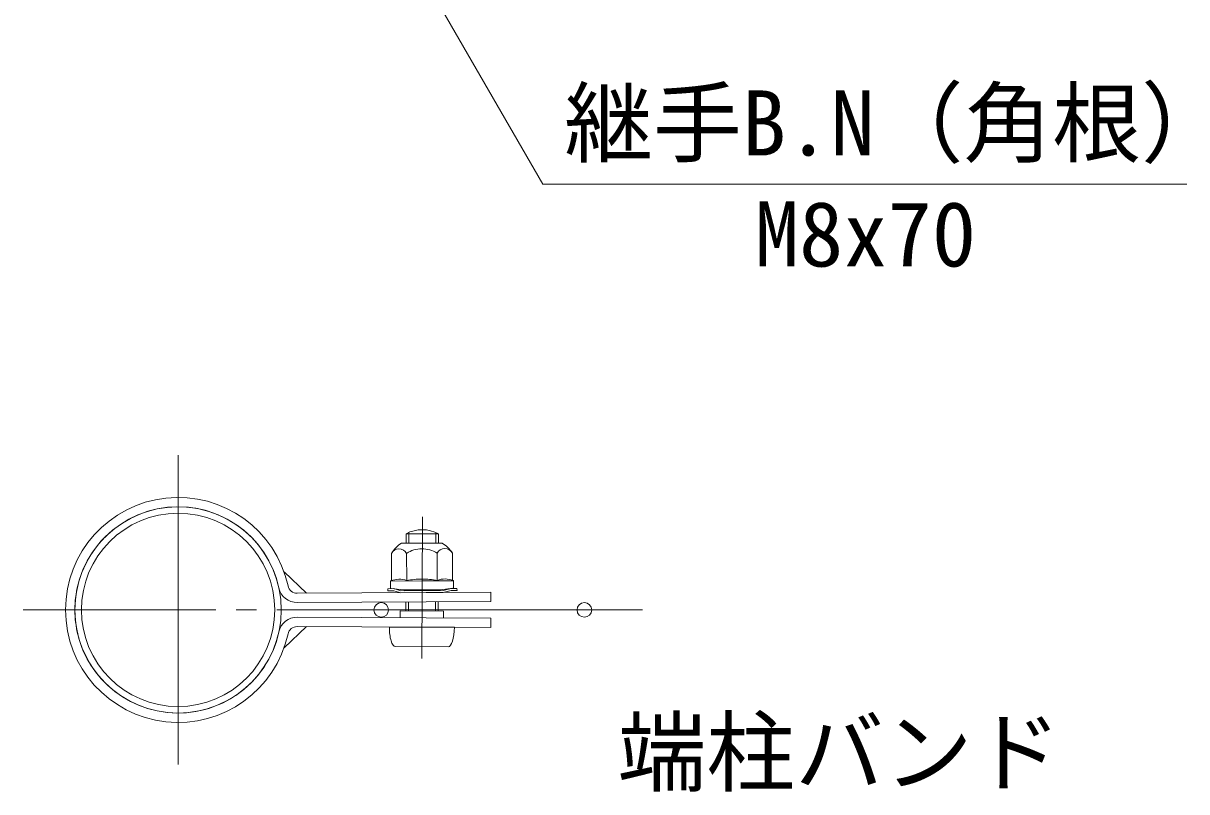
# Model space of a CAD drawing. Units: millimetres, scale not verified. Extents: x -6301 to 6299, y -4455 to 4455.
# Drawn here: x 2407 to 3266, y -38 to 530 of the extents above; entities that cross this region are included whole.
import ezdxf
from ezdxf.enums import TextEntityAlignment as Align

# ---------------------------------------------------------------- set-up
doc = ezdxf.new("R2010")
doc.units = ezdxf.units.MM
doc.header["$LTSCALE"] = 15
doc.linetypes.add('LONG_CHAIN', pattern=[21, 18, -1, 1, -1])
for name, color, linetype, lineweight in [('0-0_D-STR-TXT', 7, 'Continuous', 9), ('0-3_D-STR2', 7, 'Continuous', 9), ('0-6_D-STR1', 1, 'Continuous', 9), ('0-7_D-BMK', 2, 'LONG_CHAIN', 9), ('0-8_D-STR3', 3, 'Continuous', 9)]:
    doc.layers.add(name, color=color, linetype=linetype, lineweight=lineweight)
doc.styles.add('ＭＳ ゴシック', font='')
doc.styles.get('ＭＳ ゴシック').set_extended_font_data('MS Gothic')

msp = doc.modelspace()

# ---------------------------------------------------------------- linework, layer by layer
at = {"layer": '0-0_D-STR-TXT'}
msp.add_lwpolyline([(3265.77, 411.12), (2790.27, 411.12), (2534.04, 854.94)], dxfattribs=at)
at = {"layer": '0-3_D-STR2'}
for centre in [(2671.04, 96.58), (2821.04, 96.58)]:
    msp.add_circle(centre, 5.4, dxfattribs=at)
at = {"layer": '0-6_D-STR1'}
for radius in [76.2, 71.4]:
    msp.add_circle((2521.04, 96.58), radius, dxfattribs=at)
at = {"layer": '0-7_D-BMK'}
for p, q in [((2521.04, 210.88), (2521.04, -17.72)), ((2700.93, 60.8), (2701.43, 165.26)), ((2863.94, 96.58), (2406.74, 96.58))]:
    msp.add_line(p, q, dxfattribs=at)
at = {"layer": '0-8_D-STR3'}
for p, q in [((2689.34, 145.87), (2689.37, 152.89)), ((2689.37, 152.89), (2713.37, 152.77)), ((2691.37, 145.88), (2691.41, 153.85)), ((2711.31, 145.98), (2711.34, 153.75)), ((2713.34, 145.99), (2713.37, 152.77)), ((2678.52, 138.3), (2678.62, 118.22)), ((2686.01, 145.86), (2716, 146)), ((2689.78, 138.36), (2689.88, 117.97)), ((2712.3, 138.47), (2712.4, 118.08)), ((2723.56, 138.52), (2723.65, 118.43)), ((2599.26, 124.64), (2615.89, 108.92)), ((2675.98, 112.25), (2680.3, 112.27)), ((2675.99, 110.75), (2675.98, 112.25)), ((2677.89, 117.79), (2677.91, 112.78)), ((2701.14, 118.03), (2677.96, 117.92)), ((2678.62, 118.22), (2678.11, 118.08)), ((2687.67, 111.36), (2678.18, 112.48)), ((2701.14, 118.03), (2724.31, 118.14)), ((2714.67, 111.49), (2724.15, 112.71)), ((2716.69, 110.9), (2722.66, 112.47)), ((2722.66, 112.47), (2726.98, 112.49)), ((2724.39, 117.94), (2724.41, 113)), ((2609, 108.88), (2752, 109.58)), ((2675.99, 110.75), (2680.31, 110.77)), ((2680.31, 110.77), (2685.62, 109.25)), ((2685.62, 109.25), (2716.7, 109.4)), ((2687.67, 111.36), (2714.67, 111.49)), ((2689, 111.37), (2713.3, 111.49)), ((2689, 110.77), (2689, 111.37)), ((2713.3, 110.89), (2713.3, 111.49)), ((2722.67, 110.97), (2716.7, 109.4)), ((2752.04, 109.58), (2752.04, 102.68)), ((2609.03, 101.98), (2752.04, 102.68)), ((2685.14, 95.91), (2685.12, 90.81)), ((2685.14, 95.91), (2717.05, 95.76)), ((2689.1, 95.89), (2689.13, 102.37)), ((2691.13, 95.88), (2691.16, 102.38)), ((2711.06, 95.78), (2711.1, 102.48)), ((2713.1, 95.78), (2713.13, 102.49)), ((2717.05, 95.76), (2717.03, 90.66)), ((2609.03, 91.18), (2752.04, 90.49)), ((2752.04, 83.59), (2752.04, 90.49)), ((2599.26, 68.52), (2615.89, 84.24)), ((2609, 84.28), (2752, 83.59)), ((2677.04, 83.95), (2725.04, 83.72)), ((2681.47, 69.53), (2720.47, 69.34))]:
    msp.add_line(p, q, dxfattribs=at)
for points in [[(2680.3, 112.27), (2685.62, 110.75), (2716.69, 110.9)], [(2722.67, 110.97), (2726.99, 110.99), (2726.98, 112.49)]]:
    msp.add_lwpolyline(points, dxfattribs=at)
for centre, radius, start, end in [((2521.04, 96.58), 83.1, 12.31982, 347.68018), ((2521.04, 96.58), 76.2, 12.31982, 347.68018), ((2701.26, 130.33), 25.5, 61.65072, 117.79569), ((2698.87, 125.6), 24, 122.41049, 147.95901), ((2684.17, 135.28), 6.4, 28.72896, 151.82278), ((2701.12, 121.14), 20.62, 90.27587, 123.36935), ((2701.12, 121.14), 20.62, 57.18239, 90.27587), ((2717.94, 135.44), 6.4, 28.72896, 151.82278), ((2703.34, 125.62), 24, 32.59272, 58.14124), ((2608.97, 115.78), 13.8, 192.31982, 270.27679), ((2608.97, 115.78), 6.9, 192.31982, 270.27679), ((2678.19, 117.79), 0.3, 105.27587, 180.27587), ((2678.21, 112.78), 0.3, 180.27587, 263.27587), ((2684.33, 103.3), 15.97, 69.64909, 113.05147), ((2701.44, 55.76), 63.57, 90.27587, 100.47617), ((2701.44, 55.76), 63.57, 80.07556, 90.27587), ((2718.09, 103.46), 15.97, 67.50027, 110.90265), ((2724.11, 113), 0.3, 277.27587, 0.27587), ((2724.09, 117.94), 0.3, 0.27587, 67.50027), ((2688.96, 109.66), 1.71, 88.71432, 139.76424), ((2713.36, 109.77), 1.71, 40.78934, 91.83926), ((2608.97, 77.38), 13.8, 89.72321, 167.68018), ((2608.97, 77.38), 6.9, 89.72321, 167.68018)]:
    msp.add_arc(centre, radius, start, end, dxfattribs=at)
for centre, start_param, end_param in [((2681.54, 83.93), 1.570796, 3.141593), ((2720.54, 83.74), 3.141593, 4.712389)]:
    msp.add_ellipse(centre, major_axis=(0.07, 14.4), ratio=0.3125, start_param=start_param, end_param=end_param, dxfattribs=at)

# ---------------------------------------------------------------- texts
at = {"layer": '0-0_D-STR-TXT', "style": 'ＭＳ ゴシック'}
for s, p in [('継手B.N（角根）', (2806.17, 417.87)), ('M8x70', (2946.81, 335.87)), ('端柱バンド', (2845.49, -46.86))]:
    msp.add_text(s, height=48.06, dxfattribs=at).set_placement(p, align=Align.BOTTOM_LEFT)

doc.saveas('drawing.dxf')
